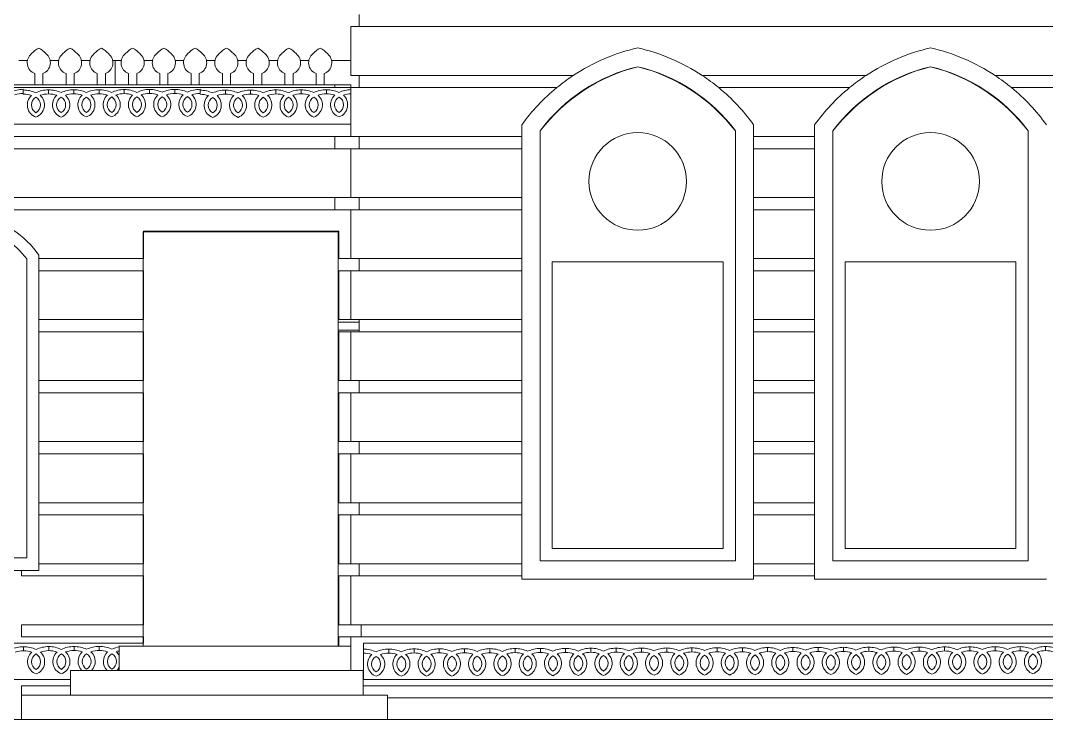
# Model space of a CAD drawing. Header units: inches. Extents: x -6210 to 141093, y -2740 to 21225.
# Drawn here: x 98341.5 to 98593.7, y 3138.1 to 3309.9 of the extents above; entities that cross this region are included whole.
import ezdxf

# ---------------------------------------------------------------- set-up
doc = ezdxf.new("R2010")
doc.units = ezdxf.units.IN
doc.header["$LTSCALE"] = 100
doc.header["$MEASUREMENT"] = 0

msp = doc.modelspace()

# ---------------------------------------------------------------- linework, layer by layer
at = {"color": 0, "linetype": 'Continuous', "lineweight": 0, "extrusion": (0, 1, 0)}
for p, q in [((98424.72396, 3311.41211), (98424.72396, 3308.41211)), ((98422.72396, 3296.41211), (98422.72396, 3308.41211)), ((98860.72396, 3308.41211), (98422.72396, 3308.41211)), ((98343.19259, 3300.12844), (98341.06787, 3300.12844)), ((98350.88009, 3300.12844), (98348.75534, 3300.12844)), ((98358.56754, 3300.12844), (98356.44284, 3300.12844)), ((98366.25507, 3300.12844), (98364.13039, 3300.12844)), ((98364.77012, 3294.12844), (98364.77012, 3300.12844)), ((98364.77012, 3294.12844), (98364.77012, 3300.12844)), ((98373.94259, 3300.12844), (98371.81786, 3300.12844)), ((98381.63009, 3300.12844), (98379.50534, 3300.12844)), ((98389.31755, 3300.12844), (98387.19284, 3300.12844)), ((98397.00507, 3300.12844), (98394.88038, 3300.12844)), ((98404.6926, 3300.12844), (98402.56786, 3300.12844)), ((98412.38012, 3300.12844), (98410.25533, 3300.12844)), ((98422.72396, 3300.12844), (98417.94281, 3300.12844)), ((98344.97397, 3296.87398), (98344.97396, 3294.12837)), ((98346.97396, 3294.12837), (98346.97397, 3296.87398)), ((98352.66147, 3296.87397), (98352.66146, 3294.12836)), ((98354.66146, 3294.12836), (98354.66147, 3296.87397)), ((98360.34897, 3296.8742), (98360.34896, 3294.12859)), ((98362.34896, 3294.12859), (98362.34897, 3296.8742)), ((98368.03647, 3296.87408), (98368.03646, 3294.12847)), ((98370.03646, 3294.12847), (98370.03647, 3296.87408)), ((98375.72397, 3296.87396), (98375.72396, 3294.12835)), ((98377.72396, 3294.12835), (98377.72397, 3296.87396)), ((98383.41147, 3296.87395), (98383.41146, 3294.12834)), ((98385.41146, 3294.12834), (98385.41147, 3296.87395)), ((98391.09897, 3296.87418), (98391.09896, 3294.12857)), ((98393.09896, 3294.12857), (98393.09897, 3296.87418)), ((98398.78647, 3296.87406), (98398.78646, 3294.12845)), ((98400.78646, 3294.12845), (98400.78647, 3296.87406)), ((98406.47397, 3296.87393), (98406.47396, 3294.12832)), ((98408.47396, 3294.12832), (98408.47397, 3296.87393)), ((98414.16147, 3296.87381), (98414.16146, 3294.1282)), ((98416.16146, 3294.1282), (98416.16147, 3296.87381)), ((98422.72396, 3296.41211), (98477.3668, 3296.41211)), ((98424.72396, 3296.41211), (98424.72396, 3293.41211)), ((98500.52012, 3296.01242), (98500.52012, 3296.09673)), ((98500.52012, 3296.01242), (98500.52012, 3296.09673)), ((98509.08112, 3296.41211), (98549.3668, 3296.41211)), ((98581.08112, 3296.41211), (98621.3668, 3296.41211)), ((98254.72396, 3294.12844), (98418.72396, 3294.12844)), ((98422.66538, 3293.41211), (98255.17812, 3293.41211)), ((98342.14753, 3293.01077), (98342.14753, 3292.01351)), ((98342.14753, 3291.85072), (98342.14753, 3292.84798)), ((98344.97396, 3294.12837), (98346.97396, 3294.12837)), ((98348.35963, 3292.87124), (98348.35963, 3291.87397)), ((98348.35963, 3291.87397), (98348.35963, 3292.87124)), ((98352.66146, 3294.12836), (98354.66146, 3294.12836)), ((98354.57173, 3292.89449), (98354.57173, 3291.89723)), ((98354.57173, 3291.89723), (98354.57173, 3292.89449)), ((98360.34896, 3294.12859), (98362.34896, 3294.12859)), ((98360.78383, 3292.91775), (98360.78383, 3291.92049)), ((98360.78383, 3291.92049), (98360.78383, 3292.91775)), ((98366.99593, 3292.941), (98366.99593, 3291.94374)), ((98366.99593, 3291.94374), (98366.99593, 3292.941)), ((98368.03646, 3294.12847), (98370.03646, 3294.12847)), ((98373.20803, 3292.96426), (98373.20803, 3291.967)), ((98373.20803, 3291.967), (98373.20803, 3292.96426)), ((98375.72396, 3294.12835), (98377.72396, 3294.12835)), ((98379.42013, 3292.98752), (98379.42013, 3291.99026)), ((98379.42013, 3291.99026), (98379.42013, 3292.98752)), ((98383.41146, 3294.12834), (98385.41146, 3294.12834)), ((98385.63223, 3293.01077), (98385.63223, 3292.01351)), ((98385.63223, 3291.78837), (98385.63223, 3292.78563)), ((98391.09896, 3294.12857), (98393.09896, 3294.12857)), ((98391.84433, 3292.80889), (98391.84433, 3291.81163)), ((98391.84433, 3291.81163), (98391.84433, 3292.80889)), ((98398.05643, 3292.83214), (98398.05643, 3291.83488)), ((98398.05643, 3291.83488), (98398.05643, 3292.83214)), ((98398.78646, 3294.12845), (98400.78646, 3294.12845)), ((98404.26853, 3292.8554), (98404.26853, 3291.85814)), ((98404.26853, 3291.85814), (98404.26853, 3292.8554)), ((98406.47396, 3294.12832), (98408.47396, 3294.12832)), ((98410.48063, 3292.87866), (98410.48063, 3291.88139)), ((98410.48063, 3291.88139), (98410.48063, 3292.87866)), ((98414.16146, 3294.1282), (98416.16146, 3294.1282)), ((98416.69274, 3292.90191), (98416.69274, 3291.90465)), ((98416.69274, 3291.90465), (98416.69274, 3292.90191)), ((98418.72396, 3293.41211), (98418.72396, 3294.12844)), ((98422.72396, 3294.12844), (98418.72396, 3294.12844)), ((98422.66538, 3293.41211), (98422.72396, 3293.41211)), ((98422.66538, 3292.92125), (98422.66538, 3293.41211)), ((98422.66538, 3284.41211), (98422.66538, 3291.9233)), ((98422.72396, 3293.41211), (98422.72396, 3294.12844)), ((98473.29786, 3293.41211), (98422.72396, 3293.41211)), ((98422.72396, 3281.41211), (98422.72396, 3293.41211)), ((98545.29786, 3293.41211), (98513.15007, 3293.41211)), ((98617.29786, 3293.41211), (98585.15007, 3293.41211)), ((98473.73821, 3287.79852), (98473.63722, 3287.79852)), ((98512.8107, 3287.79852), (98512.70972, 3287.79852)), ((98545.73821, 3287.79852), (98545.63722, 3287.79852)), ((98584.8107, 3287.79852), (98584.70972, 3287.79852)), ((98422.72396, 3284.41211), (98254.72396, 3284.41211)), ((98464.72396, 3281.41211), (98464.72396, 3284.28107)), ((98471.76673, 3285.79852), (98471.70467, 3285.79852)), ((98514.74325, 3285.79852), (98514.6812, 3285.79852)), ((98521.72396, 3284.28107), (98521.72396, 3281.41211)), ((98536.72396, 3281.41211), (98536.72396, 3284.28107)), ((98543.76673, 3285.79852), (98543.70467, 3285.79852)), ((98586.74325, 3285.79852), (98586.6812, 3285.79852)), ((98469.22396, 3282.78916), (98469.22396, 3177.12844)), ((98517.22396, 3177.12844), (98517.22396, 3282.78916)), ((98541.22396, 3282.78916), (98541.22396, 3177.12844)), ((98589.22396, 3177.12844), (98589.22396, 3282.78916)), ((98254.72396, 3281.41211), (98422.72396, 3281.41211)), ((98418.72396, 3278.41211), (98418.72396, 3281.41211)), ((98422.72396, 3281.41211), (98464.72396, 3281.41211)), ((98424.72396, 3281.41211), (98424.72396, 3278.41211)), ((98464.72396, 3278.41211), (98464.72396, 3281.41211)), ((98521.72396, 3281.41211), (98536.72396, 3281.41211)), ((98521.72396, 3281.41211), (98521.72396, 3278.41211)), ((98536.72396, 3278.41211), (98536.72396, 3281.41211)), ((98422.72396, 3278.41211), (98254.72396, 3278.41211)), ((98464.72396, 3278.41211), (98422.72396, 3278.41211)), ((98422.72396, 3266.41211), (98422.72396, 3278.41211)), ((98464.72396, 3266.41211), (98464.72396, 3278.41211)), ((98536.72396, 3278.41211), (98521.72396, 3278.41211)), ((98521.72396, 3278.41211), (98521.72396, 3266.41211)), ((98536.72396, 3266.41211), (98536.72396, 3278.41211)), ((98254.72396, 3266.41211), (98422.72396, 3266.41211)), ((98418.72396, 3263.41211), (98418.72396, 3266.41211)), ((98422.72396, 3266.41211), (98464.72396, 3266.41211)), ((98424.72396, 3266.41211), (98424.72396, 3263.41211)), ((98464.72396, 3263.41211), (98464.72396, 3266.41211)), ((98521.72396, 3266.41211), (98536.72396, 3266.41211)), ((98521.72396, 3266.41211), (98521.72396, 3263.41211)), ((98536.72396, 3263.41211), (98536.72396, 3266.41211)), ((98422.72396, 3263.41211), (98254.72396, 3263.41211)), ((98422.72396, 3251.41211), (98422.72396, 3263.41211)), ((98464.72396, 3263.41211), (98422.72396, 3263.41211)), ((98464.72396, 3251.41211), (98464.72396, 3263.41211)), ((98536.72396, 3263.41211), (98521.72396, 3263.41211)), ((98521.72396, 3263.41211), (98521.72396, 3251.41211)), ((98536.72396, 3251.41211), (98536.72396, 3263.41211)), ((98371.61703, 3156.12844), (98371.61703, 3257.94295)), ((98371.61703, 3257.94295), (98419.54456, 3257.94295)), ((98419.72396, 3258.12844), (98371.72396, 3258.12844)), ((98371.72396, 3251.41211), (98371.72396, 3258.12844)), ((98419.54456, 3257.94295), (98419.54456, 3156.12844)), ((98419.72396, 3251.41211), (98419.72396, 3258.12844)), ((98345.98781, 3252.20429), (98345.98781, 3251.41211)), ((98342.98781, 3177.84354), (98342.98781, 3251.31258)), ((98345.98781, 3251.41211), (98345.98781, 3248.41211)), ((98345.98781, 3251.41211), (98371.72396, 3251.41211)), ((98419.72396, 3251.41211), (98422.72396, 3251.41211)), ((98422.72396, 3251.41211), (98464.72396, 3251.41211)), ((98424.72396, 3251.41211), (98424.72396, 3248.41211)), ((98464.72396, 3248.41211), (98464.72396, 3251.41211)), ((98472.22396, 3180.12844), (98472.22396, 3250.57125)), ((98472.22396, 3250.57125), (98514.22396, 3250.57125)), ((98514.22396, 3250.57125), (98514.22396, 3180.12844)), ((98521.72396, 3251.41211), (98536.72396, 3251.41211)), ((98521.72396, 3251.41211), (98521.72396, 3248.41211)), ((98536.72396, 3248.41211), (98536.72396, 3251.41211)), ((98544.22396, 3180.12844), (98544.22396, 3250.57125)), ((98544.22396, 3250.57125), (98586.22396, 3250.57125)), ((98586.22396, 3250.57125), (98586.22396, 3180.12844)), ((98371.72396, 3248.41211), (98345.98781, 3248.41211)), ((98345.98781, 3248.41211), (98345.98781, 3236.41211)), ((98371.72396, 3236.41211), (98371.72396, 3248.41211)), ((98419.72396, 3236.41211), (98419.72396, 3248.41211)), ((98422.72396, 3248.41211), (98419.72396, 3248.41211)), ((98422.72396, 3236.41211), (98422.72396, 3248.41211)), ((98464.72396, 3248.41211), (98422.72396, 3248.41211)), ((98464.72396, 3236.41211), (98464.72396, 3248.41211)), ((98536.72396, 3248.41211), (98521.72396, 3248.41211)), ((98521.72396, 3248.41211), (98521.72396, 3236.41211)), ((98536.72396, 3236.41211), (98536.72396, 3248.41211)), ((98345.98781, 3236.41211), (98371.72396, 3236.41211)), ((98345.98781, 3236.41211), (98345.98781, 3233.41211)), ((98419.72396, 3236.41211), (98422.72396, 3236.41211)), ((98422.72396, 3236.41211), (98464.72396, 3236.41211)), ((98424.72396, 3236.41211), (98424.72396, 3233.41211)), ((98464.72396, 3233.41211), (98464.72396, 3236.41211)), ((98521.72396, 3236.41211), (98536.72396, 3236.41211)), ((98521.72396, 3236.41211), (98521.72396, 3233.41211)), ((98536.72396, 3233.41211), (98536.72396, 3236.41211)), ((98424.72396, 3235.79852), (98419.54456, 3235.79852)), ((98371.72396, 3233.41211), (98345.98781, 3233.41211)), ((98345.98781, 3233.41211), (98345.98781, 3221.41211)), ((98371.72396, 3221.41211), (98371.72396, 3233.41211)), ((98424.72396, 3233.79852), (98419.54456, 3233.79852)), ((98419.72396, 3221.41211), (98419.72396, 3233.41211)), ((98422.72396, 3233.41211), (98419.72396, 3233.41211)), ((98422.72396, 3221.41211), (98422.72396, 3233.41211)), ((98464.72396, 3233.41211), (98422.72396, 3233.41211)), ((98464.72396, 3221.41211), (98464.72396, 3233.41211)), ((98536.72396, 3233.41211), (98521.72396, 3233.41211)), ((98521.72396, 3233.41211), (98521.72396, 3221.41211)), ((98536.72396, 3221.41211), (98536.72396, 3233.41211)), ((98345.98781, 3221.41211), (98371.72396, 3221.41211)), ((98345.98781, 3221.41211), (98345.98781, 3218.41211)), ((98419.72396, 3221.41211), (98422.72396, 3221.41211)), ((98422.72396, 3221.41211), (98464.72396, 3221.41211)), ((98424.72396, 3221.41211), (98424.72396, 3218.41211)), ((98464.72396, 3218.41211), (98464.72396, 3221.41211)), ((98521.72396, 3221.41211), (98536.72396, 3221.41211)), ((98521.72396, 3221.41211), (98521.72396, 3218.41211)), ((98536.72396, 3218.41211), (98536.72396, 3221.41211)), ((98371.72396, 3218.41211), (98345.98781, 3218.41211)), ((98345.98781, 3218.41211), (98345.98781, 3206.41211)), ((98371.72396, 3206.41211), (98371.72396, 3218.41211)), ((98422.72396, 3218.41211), (98419.72396, 3218.41211)), ((98419.72396, 3206.41211), (98419.72396, 3218.41211)), ((98422.72396, 3206.41211), (98422.72396, 3218.41211)), ((98464.72396, 3218.41211), (98422.72396, 3218.41211)), ((98464.72396, 3206.41211), (98464.72396, 3218.41211)), ((98536.72396, 3218.41211), (98521.72396, 3218.41211)), ((98521.72396, 3218.41211), (98521.72396, 3206.41211)), ((98536.72396, 3206.41211), (98536.72396, 3218.41211)), ((98419.72396, 3209.79852), (98419.54456, 3209.79852)), ((98345.98781, 3206.41211), (98371.72396, 3206.41211)), ((98345.98781, 3206.41211), (98345.98781, 3203.41211)), ((98419.72396, 3207.79852), (98419.54456, 3207.79852)), ((98419.72396, 3206.41211), (98422.72396, 3206.41211)), ((98422.72396, 3206.41211), (98464.72396, 3206.41211)), ((98424.72396, 3206.41211), (98424.72396, 3203.41211)), ((98464.72396, 3203.41211), (98464.72396, 3206.41211)), ((98521.72396, 3206.41211), (98536.72396, 3206.41211)), ((98521.72396, 3206.41211), (98521.72396, 3203.41211)), ((98536.72396, 3203.41211), (98536.72396, 3206.41211)), ((98371.72396, 3203.41211), (98345.98781, 3203.41211)), ((98345.98781, 3203.41211), (98345.98781, 3191.41211)), ((98371.72396, 3191.41211), (98371.72396, 3203.41211)), ((98419.72396, 3191.41211), (98419.72396, 3203.41211)), ((98422.72396, 3203.41211), (98419.72396, 3203.41211)), ((98422.72396, 3191.41211), (98422.72396, 3203.41211)), ((98464.72396, 3203.41211), (98422.72396, 3203.41211)), ((98464.72396, 3191.41211), (98464.72396, 3203.41211)), ((98536.72396, 3203.41211), (98521.72396, 3203.41211)), ((98521.72396, 3203.41211), (98521.72396, 3191.41211)), ((98536.72396, 3191.41211), (98536.72396, 3203.41211)), ((98345.98781, 3191.41211), (98371.72396, 3191.41211)), ((98345.98781, 3191.41211), (98345.98781, 3188.41211)), ((98419.72396, 3191.41211), (98422.72396, 3191.41211)), ((98422.72396, 3191.41211), (98464.72396, 3191.41211)), ((98424.72396, 3191.41211), (98424.72396, 3188.41211)), ((98464.72396, 3188.41211), (98464.72396, 3191.41211)), ((98521.72396, 3191.41211), (98536.72396, 3191.41211)), ((98521.72396, 3191.41211), (98521.72396, 3188.41211)), ((98536.72396, 3188.41211), (98536.72396, 3191.41211)), ((98371.72396, 3188.41211), (98345.98781, 3188.41211)), ((98345.98781, 3188.41211), (98345.98781, 3176.41211)), ((98371.72396, 3176.41211), (98371.72396, 3188.41211)), ((98419.72396, 3176.41211), (98419.72396, 3188.41211)), ((98422.72396, 3188.41211), (98419.72396, 3188.41211)), ((98422.72396, 3176.41211), (98422.72396, 3188.41211)), ((98464.72396, 3188.41211), (98422.72396, 3188.41211)), ((98464.72396, 3176.41211), (98464.72396, 3188.41211)), ((98536.72396, 3188.41211), (98521.72396, 3188.41211)), ((98521.72396, 3188.41211), (98521.72396, 3176.41211)), ((98536.72396, 3176.41211), (98536.72396, 3188.41211)), ((98419.72396, 3183.79852), (98419.54456, 3183.79852)), ((98419.72396, 3181.79852), (98419.54456, 3181.79852)), ((98514.22396, 3180.12844), (98472.22396, 3180.12844)), ((98586.22396, 3180.12844), (98544.22396, 3180.12844)), ((98320.03781, 3177.84354), (98342.98781, 3177.84354)), ((98345.98781, 3176.41211), (98371.72396, 3176.41211)), ((98345.98781, 3176.41211), (98345.98781, 3174.76678)), ((98419.72396, 3176.41211), (98422.72396, 3176.41211)), ((98422.72396, 3176.41211), (98464.72396, 3176.41211)), ((98424.72396, 3176.41211), (98424.72396, 3173.41211)), ((98464.72396, 3173.41211), (98464.72396, 3176.41211)), ((98469.22396, 3177.12844), (98517.22396, 3177.12844)), ((98521.72396, 3176.41211), (98536.72396, 3176.41211)), ((98521.72396, 3176.41211), (98521.72396, 3173.41211)), ((98536.72396, 3173.41211), (98536.72396, 3176.41211)), ((98541.22396, 3177.12844), (98589.22396, 3177.12844)), ((98341.72396, 3174.76678), (98317.03781, 3174.76678)), ((98345.98781, 3174.76678), (98341.72396, 3174.76678)), ((98341.72396, 3173.41211), (98341.72396, 3174.76678)), ((98371.72396, 3173.41211), (98341.72396, 3173.41211)), ((98371.72396, 3161.41211), (98371.72396, 3173.41211)), ((98419.72396, 3161.41211), (98419.72396, 3173.41211)), ((98422.72396, 3173.41211), (98419.72396, 3173.41211)), ((98422.72396, 3161.41211), (98422.72396, 3173.41211)), ((98464.72396, 3173.41211), (98422.72396, 3173.41211)), ((98464.72396, 3172.62844), (98464.72396, 3173.41211)), ((98536.72396, 3173.41211), (98521.72396, 3173.41211)), ((98521.72396, 3173.41211), (98521.72396, 3172.62844)), ((98536.72396, 3172.62844), (98536.72396, 3173.41211)), ((98521.72396, 3172.62844), (98464.72396, 3172.62844)), ((98593.72396, 3172.62844), (98536.72396, 3172.62844)), ((98341.72396, 3161.41211), (98371.72396, 3161.41211)), ((98341.72396, 3158.41211), (98341.72396, 3161.41211)), ((98419.72396, 3161.41211), (98422.72396, 3161.41211)), ((98422.72396, 3161.41211), (98860.72396, 3161.41211)), ((98425.25885, 3161.41211), (98425.25885, 3158.41211)), ((98371.72396, 3158.41211), (98341.72396, 3158.41211)), ((98371.72396, 3156.91211), (98371.72396, 3158.41211)), ((98422.72396, 3158.41211), (98419.72396, 3158.41211)), ((98419.72396, 3156.12844), (98419.72396, 3158.41211)), ((98422.72396, 3150.12844), (98422.72396, 3158.41211)), ((98860.72396, 3158.41211), (98422.72396, 3158.41211)), ((98254.72396, 3156.91211), (98371.72396, 3156.91211)), ((98342.20663, 3155.01958), (98342.20663, 3156.01684)), ((98342.2284, 3156.01689), (98342.2284, 3155.01962)), ((98348.41873, 3156.0401), (98348.41873, 3155.04284)), ((98348.41873, 3155.04284), (98348.41873, 3156.0401)), ((98354.63083, 3156.06335), (98354.63083, 3155.06609)), ((98354.63083, 3155.06609), (98354.63083, 3156.06335)), ((98360.84293, 3156.08661), (98360.84293, 3155.08935)), ((98360.84293, 3155.08935), (98360.84293, 3156.08661)), ((98365.72396, 3150.12844), (98365.72396, 3156.12844)), ((98422.72396, 3156.12844), (98365.72396, 3156.12844)), ((98373.26713, 3156.13312), (98373.26713, 3156.12844)), ((98373.26713, 3156.12844), (98373.26713, 3156.13312)), ((98379.47923, 3156.15638), (98379.47923, 3156.12844)), ((98379.47923, 3156.12844), (98379.47923, 3156.15638)), ((98385.69133, 3156.17964), (98385.69133, 3156.12844)), ((98419.72396, 3157.79852), (98419.54456, 3157.79852)), ((98425.80269, 3147.91211), (98425.80269, 3156.91211)), ((98425.80269, 3156.91211), (98860.72396, 3156.91211)), ((98481.71159, 3155.63262), (98481.71159, 3154.63536)), ((98481.71159, 3154.63536), (98481.71159, 3155.63262)), ((98487.92369, 3155.65588), (98487.92369, 3154.65861)), ((98487.92369, 3154.65861), (98487.92369, 3155.65588)), ((98494.13579, 3155.67913), (98494.13579, 3154.68187)), ((98494.13579, 3154.68187), (98494.13579, 3155.67913)), ((98500.34789, 3155.70239), (98500.34789, 3154.70513)), ((98500.34789, 3154.70513), (98500.34789, 3155.70239)), ((98506.56, 3155.72564), (98506.56, 3154.72838)), ((98506.56, 3154.72838), (98506.56, 3155.72564)), ((98512.74468, 3154.75159), (98512.74468, 3155.74885)), ((98512.7721, 3155.7489), (98512.7721, 3154.75164)), ((98518.95678, 3155.77211), (98518.95678, 3154.77485)), ((98518.95678, 3154.77485), (98518.95678, 3155.77211)), ((98525.16888, 3155.79536), (98525.16888, 3154.7981)), ((98525.16888, 3154.7981), (98525.16888, 3155.79536)), ((98531.38098, 3155.81862), (98531.38098, 3154.82136)), ((98531.38098, 3154.82136), (98531.38098, 3155.81862)), ((98537.59308, 3155.84188), (98537.59308, 3154.84462)), ((98537.59308, 3154.84462), (98537.59308, 3155.84188)), ((98543.80518, 3155.86513), (98543.80518, 3154.86787)), ((98543.80518, 3154.86787), (98543.80518, 3155.86513)), ((98550.01728, 3155.88839), (98550.01728, 3154.89113)), ((98550.01728, 3154.89113), (98550.01728, 3155.88839)), ((98556.22938, 3155.91165), (98556.22938, 3154.91439)), ((98556.22938, 3154.91439), (98556.22938, 3155.91165)), ((98562.44148, 3155.9349), (98562.44148, 3154.93764)), ((98562.44148, 3154.93764), (98562.44148, 3155.9349)), ((98568.65358, 3155.95816), (98568.65358, 3154.9609)), ((98568.65358, 3154.9609), (98568.65358, 3155.95816)), ((98574.86568, 3155.98142), (98574.86568, 3154.98415)), ((98574.86568, 3154.98415), (98574.86568, 3155.98142)), ((98581.07778, 3156.00467), (98581.07778, 3155.00741)), ((98581.07778, 3155.00741), (98581.07778, 3156.00467)), ((98587.28989, 3156.02793), (98587.28989, 3155.03067)), ((98587.28989, 3155.03067), (98587.28989, 3156.02793)), ((98593.50199, 3156.05119), (98593.50199, 3155.05392)), ((98593.50199, 3155.05392), (98593.50199, 3156.05119)), ((98425.80269, 3154.42605), (98425.80269, 3155.42331)), ((98432.01479, 3155.44657), (98432.01479, 3154.4493)), ((98432.01479, 3154.4493), (98432.01479, 3155.44657)), ((98438.22689, 3155.46982), (98438.22689, 3154.47256)), ((98438.22689, 3154.47256), (98438.22689, 3155.46982)), ((98444.43899, 3155.49308), (98444.43899, 3154.49582)), ((98444.43899, 3154.49582), (98444.43899, 3155.49308)), ((98450.65109, 3155.51634), (98450.65109, 3154.51907)), ((98450.65109, 3154.51907), (98450.65109, 3155.51634)), ((98456.86319, 3155.53959), (98456.86319, 3154.54233)), ((98456.86319, 3154.54233), (98456.86319, 3155.53959)), ((98463.07529, 3155.56285), (98463.07529, 3154.56559)), ((98463.07529, 3154.56559), (98463.07529, 3155.56285)), ((98469.28739, 3155.58611), (98469.28739, 3154.58884)), ((98469.28739, 3154.58884), (98469.28739, 3155.58611)), ((98475.49949, 3155.60936), (98475.49949, 3154.6121)), ((98475.49949, 3154.6121), (98475.49949, 3155.60936)), ((98353.72396, 3144.12844), (98353.72396, 3150.12844)), ((98425.72396, 3150.12844), (98353.72396, 3150.12844)), ((98425.72396, 3144.12844), (98425.72396, 3150.12844)), ((98353.72396, 3147.91211), (98254.72396, 3147.91211)), ((98341.72396, 3146.41211), (98353.72396, 3146.41211)), ((98341.72396, 3144.12844), (98341.72396, 3146.41211)), ((98425.72396, 3146.41211), (98860.72396, 3146.41211)), ((98860.72396, 3147.91211), (98425.80269, 3147.91211)), ((98341.72396, 3138.12844), (98341.72396, 3144.12844)), ((98431.72396, 3144.12844), (98341.72396, 3144.12844)), ((98431.72396, 3138.12844), (98431.72396, 3144.12844)), ((98860.72396, 3143.41211), (98431.72396, 3143.41211)), ((98254.72396, 3138.12844), (98341.72396, 3138.12844)), ((98341.72396, 3138.12844), (98431.72396, 3138.12844)), ((98860.72396, 3138.12844), (98431.72396, 3138.12844))]:
    msp.add_line(p, q, dxfattribs=at)
at = {"color": 0, "linetype": 'Continuous', "lineweight": 0}
for centre in [(98493.22396, 3270.36816), (98565.22396, 3270.36816)]:
    msp.add_circle(centre, 12, dxfattribs=at)
for centre, radius, start, end in [((98348.89531, 3297.49159), 6.34226, 117.4268136, 137.6041199), ((98343.05262, 3297.49159), 6.34226, 42.3958801, 62.5731864), ((98356.58281, 3297.49159), 6.34226, 117.4268136, 137.6041199), ((98350.74012, 3297.49159), 6.34226, 42.3958801, 62.5731864), ((98364.27031, 3297.49181), 6.34226, 117.4268136, 137.6041199), ((98358.42762, 3297.49181), 6.34226, 42.3958801, 62.5731864), ((98371.95781, 3297.49169), 6.34226, 117.4268136, 137.6041199), ((98366.11512, 3297.49169), 6.34226, 42.3958801, 62.5731864), ((98379.64531, 3297.49157), 6.34226, 117.4268136, 137.6041199), ((98373.80262, 3297.49157), 6.34226, 42.3958801, 62.5731864), ((98387.33281, 3297.49156), 6.34226, 117.4268136, 137.6041199), ((98381.49012, 3297.49156), 6.34226, 42.3958801, 62.5731864), ((98395.02031, 3297.49179), 6.34226, 117.4268136, 137.6041199), ((98389.17762, 3297.49179), 6.34226, 42.3958801, 62.5731864), ((98402.70781, 3297.49167), 6.34226, 117.4268136, 137.6041199), ((98396.86512, 3297.49167), 6.34226, 42.3958801, 62.5731864), ((98410.39531, 3297.49155), 6.34226, 117.4268136, 137.6041199), ((98404.55262, 3297.49155), 6.34226, 42.3958801, 62.5731864), ((98418.08281, 3297.49142), 6.34226, 117.4268136, 137.6041199), ((98412.24012, 3297.49142), 6.34226, 42.3958801, 62.5731864), ((98504.08938, 3255.90849), 48.52463, 102.9391188, 123.4151448), ((98482.35854, 3255.90849), 48.52463, 56.5848552, 77.0608812), ((98576.08938, 3255.90849), 48.52463, 102.9391188, 123.4151448), ((98554.35854, 3255.90849), 48.52463, 56.5848552, 77.0608812), ((98345.97397, 3299.5361), 2.84375, 128.2985857, 249.411834), ((98345.97397, 3299.5361), 2.84375, 290.5881717, 51.7014143), ((98353.66147, 3299.5361), 2.84375, 128.2985857, 249.411834), ((98353.66147, 3299.5361), 2.84375, 290.5881717, 51.7014143), ((98361.34897, 3299.53633), 2.84375, 128.2985857, 249.411834), ((98361.34897, 3299.53633), 2.84375, 290.5881717, 51.7014143), ((98369.03647, 3299.5362), 2.84375, 128.2985857, 249.411834), ((98369.03647, 3299.5362), 2.84375, 290.5881717, 51.7014143), ((98376.72397, 3299.53608), 2.84375, 128.2985857, 249.411834), ((98376.72397, 3299.53608), 2.84375, 290.5881717, 51.7014143), ((98384.41147, 3299.53608), 2.84375, 128.2985857, 249.411834), ((98384.41147, 3299.53608), 2.84375, 290.5881717, 51.7014143), ((98392.09897, 3299.5363), 2.84375, 128.2985857, 249.411834), ((98392.09897, 3299.5363), 2.84375, 290.5881717, 51.7014143), ((98399.78647, 3299.53618), 2.84375, 128.2985857, 249.411834), ((98399.78647, 3299.53618), 2.84375, 290.5881717, 51.7014143), ((98407.47397, 3299.53606), 2.84375, 128.2985857, 249.411834), ((98407.47397, 3299.53606), 2.84375, 290.5881717, 51.7014143), ((98415.16147, 3299.53594), 2.84375, 128.2985857, 249.411834), ((98415.16147, 3299.53594), 2.84375, 290.5881717, 51.7014143), ((98503.13137, 3257.36536), 42.3802, 103.5193834, 143.1374031), ((98504.08938, 3255.90849), 44.02463, 104.2884241, 142.3683624), ((98483.31656, 3257.36536), 42.3802, 36.8625969, 76.4806166), ((98482.35854, 3255.90849), 44.02463, 37.6316376, 75.7115759), ((98575.13137, 3257.36536), 42.3802, 103.5193834, 143.1374031), ((98576.08938, 3255.90849), 44.02463, 104.2884241, 142.3683624), ((98555.31656, 3257.36536), 42.3802, 36.8625969, 76.4806166), ((98554.35854, 3255.90849), 44.02463, 37.6316376, 75.7115759), ((98504.08938, 3255.90849), 48.52463, 123.4151448, 129.3869562), ((98482.35854, 3255.90849), 48.52463, 50.6130438, 56.5848552), ((98576.08938, 3255.90849), 48.52463, 123.4151448, 129.3869562), ((98554.35854, 3255.90849), 48.52463, 50.6130438, 56.5848552), ((98342.14753, 3285.68862), 7.32216, 90, 115.3146468), ((98342.14964, 3285.67692), 6.3366, 90.0190987, 108.9756396), ((98342.14753, 3285.52582), 7.32216, 65.1143541, 90), ((98342.14964, 3285.51412), 6.3366, 71.2319189, 90.0190987), ((98348.35963, 3285.54908), 7.32216, 90, 115.3146468), ((98348.36174, 3285.53738), 6.3366, 90.0190987, 108.9756396), ((98348.35963, 3285.54908), 7.32216, 65.1143541, 90), ((98348.36174, 3285.53738), 6.3366, 71.2319189, 90.0190987), ((98354.57173, 3285.57233), 7.32216, 90, 115.3146468), ((98354.57384, 3285.56063), 6.3366, 90.0190987, 108.9756396), ((98354.57173, 3285.57233), 7.32216, 65.1143541, 90), ((98354.57384, 3285.56063), 6.3366, 71.2319189, 90.0190987), ((98360.78383, 3285.59559), 7.32216, 90, 115.3146468), ((98360.78594, 3285.58389), 6.3366, 90.0190987, 108.9756396), ((98360.78383, 3285.59559), 7.32216, 65.1143541, 90), ((98360.78594, 3285.58389), 6.3366, 71.2319189, 90.0190987), ((98366.99593, 3285.61885), 7.32216, 90, 115.3146468), ((98366.99804, 3285.60715), 6.3366, 90.0190987, 108.9756396), ((98366.99593, 3285.61885), 7.32216, 65.1143541, 90), ((98366.99804, 3285.60715), 6.3366, 71.2319189, 90.0190987), ((98373.20803, 3285.6421), 7.32216, 90, 115.3146468), ((98373.21014, 3285.6304), 6.3366, 90.0190987, 108.9756396), ((98373.20803, 3285.6421), 7.32216, 65.1143541, 90), ((98373.21014, 3285.6304), 6.3366, 71.2319189, 90.0190987), ((98379.42013, 3285.66536), 7.32216, 90, 115.3146468), ((98379.42224, 3285.65366), 6.3366, 90.0190987, 108.9756396), ((98379.42013, 3285.66536), 7.32216, 65.1143541, 90), ((98379.42224, 3285.65366), 6.3366, 71.2319189, 90.0190987), ((98385.63223, 3285.68862), 7.32216, 90, 115.3146468), ((98385.63434, 3285.67692), 6.3366, 90.0190987, 108.9756396), ((98385.63223, 3285.46347), 7.32216, 65.1143541, 90), ((98391.84433, 3285.48673), 7.32216, 90, 115.3146468), ((98391.84433, 3285.48673), 7.32216, 65.1143541, 90), ((98398.05643, 3285.50999), 7.32216, 90, 115.3146468), ((98398.05855, 3285.49828), 6.3366, 90.0190987, 108.9756396), ((98398.05643, 3285.50999), 7.32216, 65.1143541, 90), ((98398.05855, 3285.49828), 6.3366, 71.2319189, 90.0190987), ((98404.26853, 3285.53324), 7.32216, 90, 115.3146468), ((98404.27065, 3285.52154), 6.3366, 90.0190987, 108.9756396), ((98404.26853, 3285.53324), 7.32216, 65.1143541, 90), ((98404.27065, 3285.52154), 6.3366, 71.2319189, 90.0190987), ((98410.48063, 3285.5565), 7.32216, 90, 115.3146468), ((98410.48275, 3285.5448), 6.3366, 90.0190987, 108.9756396), ((98410.48063, 3285.5565), 7.32216, 65.1143541, 90), ((98410.48275, 3285.5448), 6.3366, 71.2319189, 90.0190987), ((98416.69274, 3285.57975), 7.32216, 90, 115.3146468), ((98416.69485, 3285.56805), 6.3366, 90.0190987, 108.9756396), ((98416.69274, 3285.57975), 7.32216, 65.1143541, 90), ((98416.69485, 3285.56805), 6.3366, 71.2319189, 90.0190987), ((98422.90484, 3285.60301), 7.32216, 91.415467, 115.3146468), ((98422.90695, 3285.59131), 6.3366, 91.6547833, 108.9756396), ((98504.08938, 3255.90849), 48.52463, 129.3869562, 144.2178659), ((98482.35854, 3255.90849), 48.52463, 35.7821341, 50.6130438), ((98576.08938, 3255.90849), 48.52463, 129.3869562, 144.2178659), ((98554.35854, 3255.90849), 48.52463, 35.7821341, 50.6130438), ((98346.33726, 3289.15654), 3.18973, 132.3525343, 250.1389957), ((98346.33726, 3289.15654), 2.18973, 119.6625692, 240.3374308), ((98344.1699, 3289.15654), 3.18973, 289.8610043, 48.0713122), ((98344.1699, 3289.15654), 2.18973, 299.6625692, 60.3374308), ((98352.54936, 3289.1798), 3.18973, 132.3525343, 250.1389957), ((98352.54936, 3289.1798), 2.18973, 119.6625692, 240.3374308), ((98350.382, 3289.1798), 3.18973, 289.8610043, 48.0713122), ((98350.382, 3289.1798), 2.18973, 299.6625692, 60.3374308), ((98358.76146, 3289.20305), 3.18973, 132.3525343, 250.1389957), ((98358.76146, 3289.20305), 2.18973, 119.6625692, 240.3374308), ((98356.5941, 3289.20305), 3.18973, 289.8610043, 48.0713122), ((98356.5941, 3289.20305), 2.18973, 299.6625692, 60.3374308), ((98364.97356, 3289.22631), 3.18973, 132.3525343, 250.1389957), ((98364.97356, 3289.22631), 2.18973, 119.6625692, 240.3374308), ((98362.8062, 3289.22631), 3.18973, 289.8610043, 48.0713122), ((98362.8062, 3289.22631), 2.18973, 299.6625692, 60.3374308), ((98371.18566, 3289.24957), 3.18973, 132.3525343, 250.1389957), ((98371.18566, 3289.24957), 2.18973, 119.6625692, 240.3374308), ((98369.01831, 3289.24957), 3.18973, 289.8610043, 48.0713122), ((98369.01831, 3289.24957), 2.18973, 299.6625692, 60.3374308), ((98377.39776, 3289.27282), 3.18973, 132.3525343, 250.1389957), ((98377.39776, 3289.27282), 2.18973, 119.6625692, 240.3374308), ((98375.23041, 3289.27282), 3.18973, 289.8610043, 48.0713122), ((98375.23041, 3289.27282), 2.18973, 299.6625692, 60.3374308), ((98383.60986, 3289.29608), 3.18973, 132.3525343, 250.1389957), ((98383.60986, 3289.29608), 2.18973, 119.6625692, 240.3374308), ((98381.44251, 3289.29608), 3.18973, 289.8610043, 48.0713122), ((98381.44251, 3289.29608), 2.18973, 299.6625692, 60.3374308), ((98385.63434, 3285.45177), 6.3366, 71.2319189, 90.0190987), ((98389.82196, 3289.09419), 3.18973, 132.3525343, 250.1389957), ((98389.82196, 3289.09419), 2.18973, 119.6625692, 240.3374308), ((98387.65461, 3289.09419), 3.18973, 289.8610043, 48.0713122), ((98387.65461, 3289.09419), 2.18973, 299.6625692, 60.3374308), ((98391.84645, 3285.47503), 6.3366, 90.0190987, 108.9756396), ((98391.84645, 3285.47503), 6.3366, 71.2319189, 90.0190987), ((98396.03406, 3289.11745), 3.18973, 132.3525343, 250.1389957), ((98396.03406, 3289.11745), 2.18973, 119.6625692, 240.3374308), ((98393.86671, 3289.11745), 3.18973, 289.8610043, 48.0713122), ((98393.86671, 3289.11745), 2.18973, 299.6625692, 60.3374308), ((98402.24616, 3289.14071), 3.18973, 132.3525343, 250.1389957), ((98402.24616, 3289.14071), 2.18973, 119.6625692, 240.3374308), ((98400.07881, 3289.14071), 3.18973, 289.8610043, 48.0713122), ((98400.07881, 3289.14071), 2.18973, 299.6625692, 60.3374308), ((98408.45826, 3289.16396), 3.18973, 132.3525343, 250.1389957), ((98408.45826, 3289.16396), 2.18973, 119.6625692, 240.3374308), ((98406.29091, 3289.16396), 3.18973, 289.8610043, 48.0713122), ((98406.29091, 3289.16396), 2.18973, 299.6625692, 60.3374308), ((98414.67036, 3289.18722), 3.18973, 132.3525343, 250.1389957), ((98414.67036, 3289.18722), 2.18973, 119.6625692, 240.3374308), ((98412.50301, 3289.18722), 3.18973, 289.8610043, 48.0713122), ((98412.50301, 3289.18722), 2.18973, 299.6625692, 60.3374308), ((98420.88246, 3289.21047), 3.18973, 132.3525343, 250.1389957), ((98420.88246, 3289.21047), 2.18973, 119.6625692, 240.3374308), ((98418.71511, 3289.21047), 3.18973, 289.8610043, 48.0713122), ((98418.71511, 3289.21047), 2.18973, 299.6625692, 60.3374308), ((98326.64359, 3238.87895), 23.48965, 34.5611552, 78.0362782), ((98327.10495, 3239.65731), 19.70053, 36.2722172, 77.0709963), ((98342.2284, 3148.69473), 7.32216, 90, 115.3146468), ((98342.20663, 3148.69468), 7.32216, 65.1143541, 90), ((98348.41873, 3148.71794), 7.32216, 90, 115.3146468), ((98348.41873, 3148.71794), 7.32216, 65.1143541, 90), ((98354.63083, 3148.7412), 7.32216, 90, 115.3146468), ((98354.63083, 3148.7412), 7.32216, 65.1143541, 90), ((98360.84293, 3148.76445), 7.32216, 90, 115.3146468), ((98360.84293, 3148.76445), 7.32216, 65.1143541, 90), ((98367.05503, 3148.78771), 7.32216, 100.4738264, 115.3146468), ((98373.26713, 3148.81097), 7.32216, 90, 92.0506393), ((98373.26713, 3148.81097), 7.32216, 87.9493607, 90), ((98379.47923, 3148.83422), 7.32216, 90, 95.0074232), ((98379.47923, 3148.83422), 7.32216, 84.9925768, 90), ((98385.69133, 3148.85748), 7.32216, 90, 96.7797934), ((98481.71159, 3148.31046), 7.32216, 90, 115.3146468), ((98481.71159, 3148.31046), 7.32216, 65.1143541, 90), ((98487.92369, 3148.33372), 7.32216, 90, 115.3146468), ((98487.92369, 3148.33372), 7.32216, 65.1143541, 90), ((98494.13579, 3148.35697), 7.32216, 90, 115.3146468), ((98494.13579, 3148.35697), 7.32216, 65.1143541, 90), ((98500.34789, 3148.38023), 7.32216, 90, 115.3146468), ((98500.34789, 3148.38023), 7.32216, 65.1143541, 90), ((98506.56, 3148.40349), 7.32216, 90, 115.3146468), ((98506.56, 3148.40349), 7.32216, 65.1143541, 90), ((98512.7721, 3148.42674), 7.32216, 90, 115.3146468), ((98512.74468, 3148.42669), 7.32216, 65.1143541, 90), ((98518.95678, 3148.44995), 7.32216, 90, 115.3146468), ((98518.95678, 3148.44995), 7.32216, 65.1143541, 90), ((98525.16888, 3148.47321), 7.32216, 90, 115.3146468), ((98525.16888, 3148.47321), 7.32216, 65.1143541, 90), ((98531.38098, 3148.49646), 7.32216, 90, 115.3146468), ((98531.38098, 3148.49646), 7.32216, 65.1143541, 90), ((98537.59308, 3148.51972), 7.32216, 90, 115.3146468), ((98537.59308, 3148.51972), 7.32216, 65.1143541, 90), ((98543.80518, 3148.54298), 7.32216, 90, 115.3146468), ((98543.80518, 3148.54298), 7.32216, 65.1143541, 90), ((98550.01728, 3148.56623), 7.32216, 90, 115.3146468), ((98550.01728, 3148.56623), 7.32216, 65.1143541, 90), ((98556.22938, 3148.58949), 7.32216, 90, 115.3146468), ((98556.22938, 3148.58949), 7.32216, 65.1143541, 90), ((98562.44148, 3148.61275), 7.32216, 90, 115.3146468), ((98562.44148, 3148.61275), 7.32216, 65.1143541, 90), ((98568.65358, 3148.636), 7.32216, 90, 115.3146468), ((98568.65358, 3148.636), 7.32216, 65.1143541, 90), ((98574.86568, 3148.65926), 7.32216, 90, 115.3146468), ((98574.86568, 3148.65926), 7.32216, 65.1143541, 90), ((98581.07778, 3148.68252), 7.32216, 90, 115.3146468), ((98581.07778, 3148.68252), 7.32216, 65.1143541, 90), ((98587.28989, 3148.70577), 7.32216, 90, 115.3146468), ((98587.28989, 3148.70577), 7.32216, 65.1143541, 90), ((98593.50199, 3148.72903), 7.32216, 90, 115.3146468), ((98593.50199, 3148.72903), 7.32216, 65.1143541, 90), ((98342.23051, 3148.68303), 6.3366, 90.0190987, 108.9756396), ((98342.20874, 3148.68298), 6.3366, 71.2319189, 90.0190987), ((98346.39636, 3152.3254), 3.18973, 132.3525343, 250.1389957), ((98346.39636, 3152.3254), 2.18973, 119.6625692, 240.3374308), ((98344.229, 3152.3254), 3.18973, 289.8610043, 48.0713122), ((98344.229, 3152.3254), 2.18973, 299.6625692, 60.3374308), ((98348.42084, 3148.70624), 6.3366, 90.0190987, 108.9756396), ((98348.42084, 3148.70624), 6.3366, 71.2319189, 90.0190987), ((98352.60846, 3152.34866), 3.18973, 132.3525343, 250.1389957), ((98352.60846, 3152.34866), 2.18973, 119.6625692, 240.3374308), ((98350.4411, 3152.34866), 3.18973, 289.8610043, 48.0713122), ((98350.4411, 3152.34866), 2.18973, 299.6625692, 60.3374308), ((98354.63294, 3148.7295), 6.3366, 90.0190987, 108.9756396), ((98354.63294, 3148.7295), 6.3366, 71.2319189, 90.0190987), ((98358.82056, 3152.37192), 3.18973, 132.3525343, 224.6960816), ((98358.82056, 3152.37192), 2.18973, 119.6625692, 240.3374308), ((98356.6532, 3152.37192), 2.18973, 299.6625692, 60.3374308), ((98360.84504, 3148.75275), 6.3366, 90.0190987, 108.9756396), ((98356.6532, 3152.37192), 3.18973, 315.3039184, 48.0713122), ((98360.84504, 3148.75275), 6.3366, 71.2319189, 90.0190987), ((98365.03266, 3152.39517), 3.18973, 132.3525343, 225.2867821), ((98365.03266, 3152.39517), 2.18973, 119.6625692, 240.3374308), ((98362.86531, 3152.39517), 2.18973, 299.6625692, 60.3374308), ((98367.05714, 3148.77601), 6.3366, 102.1454266, 108.9756396), ((98362.86531, 3152.39517), 3.18973, 26.3359897, 48.0713122), ((98425.80269, 3148.10115), 7.32216, 65.1143541, 90), ((98425.8048, 3148.08945), 6.3366, 71.2319189, 90.0190987), ((98429.99242, 3151.73187), 3.18973, 132.3525343, 250.1389957), ((98429.99242, 3151.73187), 2.18973, 119.6625692, 240.3374308), ((98432.01479, 3148.12441), 7.32216, 90, 115.3146468), ((98427.82506, 3151.73187), 3.18973, 289.8610043, 48.0713122), ((98427.82506, 3151.73187), 2.18973, 299.6625692, 60.3374308), ((98432.0169, 3148.11271), 6.3366, 90.0190987, 108.9756396), ((98432.01479, 3148.12441), 7.32216, 65.1143541, 90), ((98432.0169, 3148.11271), 6.3366, 71.2319189, 90.0190987), ((98436.20452, 3151.75513), 3.18973, 132.3525343, 250.1389957), ((98436.20452, 3151.75513), 2.18973, 119.6625692, 240.3374308), ((98438.22689, 3148.14766), 7.32216, 90, 115.3146468), ((98434.03716, 3151.75513), 3.18973, 289.8610043, 48.0713122), ((98434.03716, 3151.75513), 2.18973, 299.6625692, 60.3374308), ((98438.229, 3148.13596), 6.3366, 90.0190987, 108.9756396), ((98438.22689, 3148.14766), 7.32216, 65.1143541, 90), ((98438.229, 3148.13596), 6.3366, 71.2319189, 90.0190987), ((98442.41662, 3151.77838), 3.18973, 132.3525343, 250.1389957), ((98442.41662, 3151.77838), 2.18973, 119.6625692, 240.3374308), ((98444.43899, 3148.17092), 7.32216, 90, 115.3146468), ((98440.24926, 3151.77838), 3.18973, 289.8610043, 48.0713122), ((98440.24926, 3151.77838), 2.18973, 299.6625692, 60.3374308), ((98444.4411, 3148.15922), 6.3366, 90.0190987, 108.9756396), ((98444.43899, 3148.17092), 7.32216, 65.1143541, 90), ((98444.4411, 3148.15922), 6.3366, 71.2319189, 90.0190987), ((98448.62872, 3151.80164), 3.18973, 132.3525343, 250.1389957), ((98448.62872, 3151.80164), 2.18973, 119.6625692, 240.3374308), ((98450.65109, 3148.19418), 7.32216, 90, 115.3146468), ((98446.46136, 3151.80164), 3.18973, 289.8610043, 48.0713122), ((98446.46136, 3151.80164), 2.18973, 299.6625692, 60.3374308), ((98450.6532, 3148.18248), 6.3366, 90.0190987, 108.9756396), ((98450.65109, 3148.19418), 7.32216, 65.1143541, 90), ((98450.6532, 3148.18248), 6.3366, 71.2319189, 90.0190987), ((98454.84082, 3151.8249), 3.18973, 132.3525343, 250.1389957), ((98454.84082, 3151.8249), 2.18973, 119.6625692, 240.3374308), ((98456.86319, 3148.21743), 7.32216, 90, 115.3146468), ((98452.67347, 3151.8249), 3.18973, 289.8610043, 48.0713122), ((98452.67347, 3151.8249), 2.18973, 299.6625692, 60.3374308), ((98456.8653, 3148.20573), 6.3366, 90.0190987, 108.9756396), ((98456.86319, 3148.21743), 7.32216, 65.1143541, 90), ((98456.8653, 3148.20573), 6.3366, 71.2319189, 90.0190987), ((98461.05292, 3151.84815), 3.18973, 132.3525343, 250.1389957), ((98461.05292, 3151.84815), 2.18973, 119.6625692, 240.3374308), ((98463.07529, 3148.24069), 7.32216, 90, 115.3146468), ((98458.88557, 3151.84815), 3.18973, 289.8610043, 48.0713122), ((98458.88557, 3151.84815), 2.18973, 299.6625692, 60.3374308), ((98463.0774, 3148.22899), 6.3366, 90.0190987, 108.9756396), ((98463.07529, 3148.24069), 7.32216, 65.1143541, 90), ((98463.0774, 3148.22899), 6.3366, 71.2319189, 90.0190987), ((98467.26502, 3151.87141), 3.18973, 132.3525343, 250.1389957), ((98467.26502, 3151.87141), 2.18973, 119.6625692, 240.3374308), ((98469.28739, 3148.26395), 7.32216, 90, 115.3146468), ((98465.09767, 3151.87141), 3.18973, 289.8610043, 48.0713122), ((98465.09767, 3151.87141), 2.18973, 299.6625692, 60.3374308), ((98469.2895, 3148.25225), 6.3366, 90.0190987, 108.9756396), ((98469.28739, 3148.26395), 7.32216, 65.1143541, 90), ((98469.2895, 3148.25225), 6.3366, 71.2319189, 90.0190987), ((98473.47712, 3151.89467), 3.18973, 132.3525343, 250.1389957), ((98473.47712, 3151.89467), 2.18973, 119.6625692, 240.3374308), ((98475.49949, 3148.2872), 7.32216, 90, 115.3146468), ((98471.30977, 3151.89467), 3.18973, 289.8610043, 48.0713122), ((98471.30977, 3151.89467), 2.18973, 299.6625692, 60.3374308), ((98475.50161, 3148.2755), 6.3366, 90.0190987, 108.9756396), ((98475.49949, 3148.2872), 7.32216, 65.1143541, 90), ((98475.50161, 3148.2755), 6.3366, 71.2319189, 90.0190987), ((98479.68922, 3151.91792), 3.18973, 132.3525343, 250.1389957), ((98479.68922, 3151.91792), 2.18973, 119.6625692, 240.3374308), ((98477.52187, 3151.91792), 3.18973, 289.8610043, 48.0713122), ((98477.52187, 3151.91792), 2.18973, 299.6625692, 60.3374308), ((98481.71371, 3148.29876), 6.3366, 90.0190987, 108.9756396), ((98481.71371, 3148.29876), 6.3366, 71.2319189, 90.0190987), ((98485.90132, 3151.94118), 3.18973, 132.3525343, 250.1389957), ((98485.90132, 3151.94118), 2.18973, 119.6625692, 240.3374308), ((98483.73397, 3151.94118), 3.18973, 289.8610043, 48.0713122), ((98483.73397, 3151.94118), 2.18973, 299.6625692, 60.3374308), ((98487.92581, 3148.32202), 6.3366, 90.0190987, 108.9756396), ((98487.92581, 3148.32202), 6.3366, 71.2319189, 90.0190987), ((98492.11342, 3151.96444), 3.18973, 132.3525343, 250.1389957), ((98492.11342, 3151.96444), 2.18973, 119.6625692, 240.3374308), ((98489.94607, 3151.96444), 3.18973, 289.8610043, 48.0713122), ((98489.94607, 3151.96444), 2.18973, 299.6625692, 60.3374308), ((98494.13791, 3148.34527), 6.3366, 90.0190987, 108.9756396), ((98494.13791, 3148.34527), 6.3366, 71.2319189, 90.0190987), ((98498.32552, 3151.98769), 3.18973, 132.3525343, 250.1389957), ((98498.32552, 3151.98769), 2.18973, 119.6625692, 240.3374308), ((98496.15817, 3151.98769), 3.18973, 289.8610043, 48.0713122), ((98496.15817, 3151.98769), 2.18973, 299.6625692, 60.3374308), ((98500.35001, 3148.36853), 6.3366, 90.0190987, 108.9756396), ((98500.35001, 3148.36853), 6.3366, 71.2319189, 90.0190987), ((98504.53762, 3152.01095), 3.18973, 132.3525343, 250.1389957), ((98504.53762, 3152.01095), 2.18973, 119.6625692, 240.3374308), ((98502.37027, 3152.01095), 3.18973, 289.8610043, 48.0713122), ((98502.37027, 3152.01095), 2.18973, 299.6625692, 60.3374308), ((98506.56211, 3148.39179), 6.3366, 90.0190987, 108.9756396), ((98506.56211, 3148.39179), 6.3366, 71.2319189, 90.0190987), ((98510.74972, 3152.03421), 3.18973, 132.3525343, 250.1389957), ((98510.74972, 3152.03421), 2.18973, 119.6625692, 240.3374308), ((98508.58237, 3152.03421), 3.18973, 289.8610043, 48.0713122), ((98508.58237, 3152.03421), 2.18973, 299.6625692, 60.3374308), ((98512.77421, 3148.41504), 6.3366, 90.0190987, 108.9756396), ((98512.74679, 3148.41499), 6.3366, 71.2319189, 90.0190987), ((98516.93441, 3152.05741), 3.18973, 132.3525343, 250.1389957), ((98516.93441, 3152.05741), 2.18973, 119.6625692, 240.3374308), ((98514.76705, 3152.05741), 3.18973, 289.8610043, 48.0713122), ((98514.76705, 3152.05741), 2.18973, 299.6625692, 60.3374308), ((98518.95889, 3148.43825), 6.3366, 90.0190987, 108.9756396), ((98518.95889, 3148.43825), 6.3366, 71.2319189, 90.0190987), ((98523.14651, 3152.08067), 3.18973, 132.3525343, 250.1389957), ((98523.14651, 3152.08067), 2.18973, 119.6625692, 240.3374308), ((98520.97915, 3152.08067), 3.18973, 289.8610043, 48.0713122), ((98520.97915, 3152.08067), 2.18973, 299.6625692, 60.3374308), ((98525.17099, 3148.4615), 6.3366, 90.0190987, 108.9756396), ((98525.17099, 3148.4615), 6.3366, 71.2319189, 90.0190987), ((98529.35861, 3152.10393), 3.18973, 132.3525343, 250.1389957), ((98529.35861, 3152.10393), 2.18973, 119.6625692, 240.3374308), ((98527.19125, 3152.10393), 3.18973, 289.8610043, 48.0713122), ((98527.19125, 3152.10393), 2.18973, 299.6625692, 60.3374308), ((98531.38309, 3148.48476), 6.3366, 90.0190987, 108.9756396), ((98531.38309, 3148.48476), 6.3366, 71.2319189, 90.0190987), ((98535.57071, 3152.12718), 3.18973, 132.3525343, 250.1389957), ((98535.57071, 3152.12718), 2.18973, 119.6625692, 240.3374308), ((98533.40335, 3152.12718), 3.18973, 289.8610043, 48.0713122), ((98533.40335, 3152.12718), 2.18973, 299.6625692, 60.3374308), ((98537.59519, 3148.50802), 6.3366, 90.0190987, 108.9756396), ((98537.59519, 3148.50802), 6.3366, 71.2319189, 90.0190987), ((98541.78281, 3152.15044), 3.18973, 132.3525343, 250.1389957), ((98541.78281, 3152.15044), 2.18973, 119.6625692, 240.3374308), ((98539.61546, 3152.15044), 3.18973, 289.8610043, 48.0713122), ((98539.61546, 3152.15044), 2.18973, 299.6625692, 60.3374308), ((98543.80729, 3148.53127), 6.3366, 90.0190987, 108.9756396), ((98543.80729, 3148.53127), 6.3366, 71.2319189, 90.0190987), ((98547.99491, 3152.1737), 3.18973, 132.3525343, 250.1389957), ((98547.99491, 3152.1737), 2.18973, 119.6625692, 240.3374308), ((98545.82756, 3152.1737), 3.18973, 289.8610043, 48.0713122), ((98545.82756, 3152.1737), 2.18973, 299.6625692, 60.3374308), ((98550.01939, 3148.55453), 6.3366, 90.0190987, 108.9756396), ((98550.01939, 3148.55453), 6.3366, 71.2319189, 90.0190987), ((98554.20701, 3152.19695), 3.18973, 132.3525343, 250.1389957), ((98554.20701, 3152.19695), 2.18973, 119.6625692, 240.3374308), ((98552.03966, 3152.19695), 3.18973, 289.8610043, 48.0713122), ((98552.03966, 3152.19695), 2.18973, 299.6625692, 60.3374308), ((98556.23149, 3148.57779), 6.3366, 90.0190987, 108.9756396), ((98556.23149, 3148.57779), 6.3366, 71.2319189, 90.0190987), ((98560.41911, 3152.22021), 3.18973, 132.3525343, 250.1389957), ((98560.41911, 3152.22021), 2.18973, 119.6625692, 240.3374308), ((98558.25176, 3152.22021), 3.18973, 289.8610043, 48.0713122), ((98558.25176, 3152.22021), 2.18973, 299.6625692, 60.3374308), ((98562.4436, 3148.60104), 6.3366, 90.0190987, 108.9756396), ((98562.4436, 3148.60104), 6.3366, 71.2319189, 90.0190987), ((98566.63121, 3152.24347), 3.18973, 132.3525343, 250.1389957), ((98566.63121, 3152.24347), 2.18973, 119.6625692, 240.3374308), ((98564.46386, 3152.24347), 3.18973, 289.8610043, 48.0713122), ((98564.46386, 3152.24347), 2.18973, 299.6625692, 60.3374308), ((98568.6557, 3148.6243), 6.3366, 90.0190987, 108.9756396), ((98568.6557, 3148.6243), 6.3366, 71.2319189, 90.0190987), ((98572.84331, 3152.26672), 3.18973, 132.3525343, 250.1389957), ((98572.84331, 3152.26672), 2.18973, 119.6625692, 240.3374308), ((98570.67596, 3152.26672), 3.18973, 289.8610043, 48.0713122), ((98570.67596, 3152.26672), 2.18973, 299.6625692, 60.3374308), ((98574.8678, 3148.64756), 6.3366, 90.0190987, 108.9756396), ((98574.8678, 3148.64756), 6.3366, 71.2319189, 90.0190987), ((98579.05541, 3152.28998), 3.18973, 132.3525343, 250.1389957), ((98579.05541, 3152.28998), 2.18973, 119.6625692, 240.3374308), ((98576.88806, 3152.28998), 3.18973, 289.8610043, 48.0713122), ((98576.88806, 3152.28998), 2.18973, 299.6625692, 60.3374308), ((98581.0799, 3148.67081), 6.3366, 90.0190987, 108.9756396), ((98581.0799, 3148.67081), 6.3366, 71.2319189, 90.0190987), ((98585.26751, 3152.31323), 3.18973, 132.3525343, 250.1389957), ((98585.26751, 3152.31323), 2.18973, 119.6625692, 240.3374308), ((98583.10016, 3152.31323), 3.18973, 289.8610043, 48.0713122), ((98583.10016, 3152.31323), 2.18973, 299.6625692, 60.3374308), ((98587.292, 3148.69407), 6.3366, 90.0190987, 108.9756396), ((98587.292, 3148.69407), 6.3366, 71.2319189, 90.0190987), ((98591.47961, 3152.33649), 3.18973, 132.3525343, 250.1389957), ((98591.47961, 3152.33649), 2.18973, 119.6625692, 240.3374308), ((98589.31226, 3152.33649), 3.18973, 289.8610043, 48.0713122), ((98589.31226, 3152.33649), 2.18973, 299.6625692, 60.3374308), ((98593.5041, 3148.71733), 6.3366, 90.0190987, 108.9756396), ((98593.5041, 3148.71733), 6.3366, 71.2319189, 90.0190987), ((98362.86531, 3152.39517), 3.18973, 314.7132179, 333.6640103)]:
    msp.add_arc(centre, radius, start, end, dxfattribs=at)

doc.saveas('drawing.dxf')
